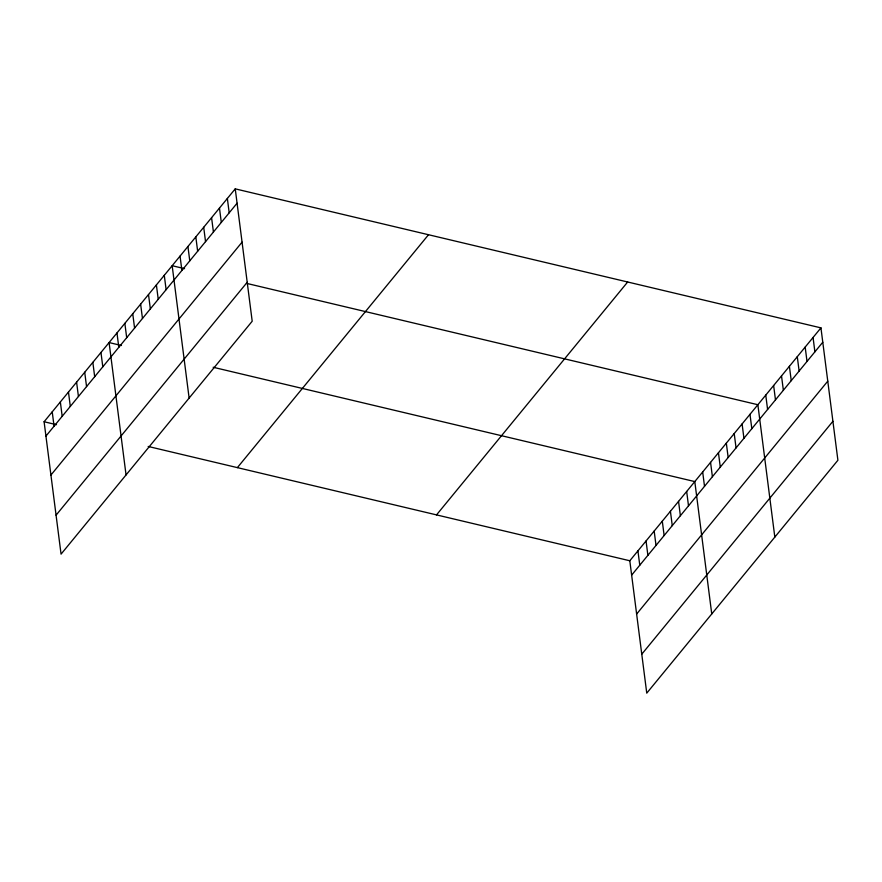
<?xml version="1.0" encoding="UTF-8"?>
<svg xmlns="http://www.w3.org/2000/svg" width="882" height="882" viewBox="0 0 882 882"><rect width="100%" height="100%" fill="white"/><g stroke="black" fill="none" stroke-linecap="round" stroke-linejoin="round"><path stroke-width="1.32" d="M235.24 188.858L252.197 321.235L61.056 554.128L44.1 421.75L235.24 188.858L820.944 327.872L837.9 460.25L646.76 693.142L629.803 560.765L820.944 327.872M45.941 436.094L237.082 203.202M50.924 475.045L242.065 242.153M56.073 515.176L247.203 282.284M237.379 467.625L428.52 234.733M436.524 514.89L627.664 281.997M631.644 575.119L822.785 342.227M636.628 614.059L827.768 381.167M641.776 654.19L832.906 421.298M184.547 268.657L172.166 265.714L189.123 398.08M246.497 283.354L757.87 404.728L774.826 537.105M121.473 345.512L109.092 342.569L126.049 474.935M213.157 367.265L694.796 481.583L711.752 613.96M44.1 421.75L56.492 424.694M148.176 446.457L629.803 560.765M813.061 337.486L814.891 351.83M805.178 347.089L807.008 361.433M797.284 356.692L799.125 371.046M789.401 366.306L791.242 380.649M781.518 375.908L783.359 390.252M773.635 385.522L775.476 399.866M765.752 395.125L767.594 409.469M749.987 414.342L751.817 428.685M742.093 423.944L743.934 438.288M734.21 433.547L736.051 447.902M726.327 443.161L728.168 457.504M718.444 452.764L720.285 467.107M710.561 462.377L712.402 476.721M702.678 471.98L704.509 486.324M686.67 491.483L688.5 505.827M678.545 501.384L680.386 515.727M670.419 511.284L672.26 525.628M662.294 521.174L664.135 535.517M654.179 531.074L656.01 545.418M646.054 540.975L647.884 555.318M637.929 550.875L639.77 565.219M227.358 198.461L229.188 212.805M219.475 208.075L221.305 222.418M211.581 217.678L213.422 232.021M203.698 227.28L205.539 241.635M195.815 236.894L197.656 251.238M187.932 246.497L189.773 260.84M180.049 256.1L181.89 270.454M164.284 275.316L166.114 289.66M156.39 284.93L158.231 299.274M148.507 294.533L150.348 308.876M140.624 304.136L142.465 318.479M132.741 313.749L134.582 328.093M124.858 323.352L126.688 337.696M116.975 332.955L118.805 347.31M100.967 352.469L102.797 366.813M92.842 362.359L94.683 376.702M84.716 372.259L86.557 386.603M76.591 382.16L78.432 396.503M68.465 392.06L70.306 406.404M60.351 401.949L62.181 416.304M52.225 411.85L54.056 426.193"/></g></svg>
